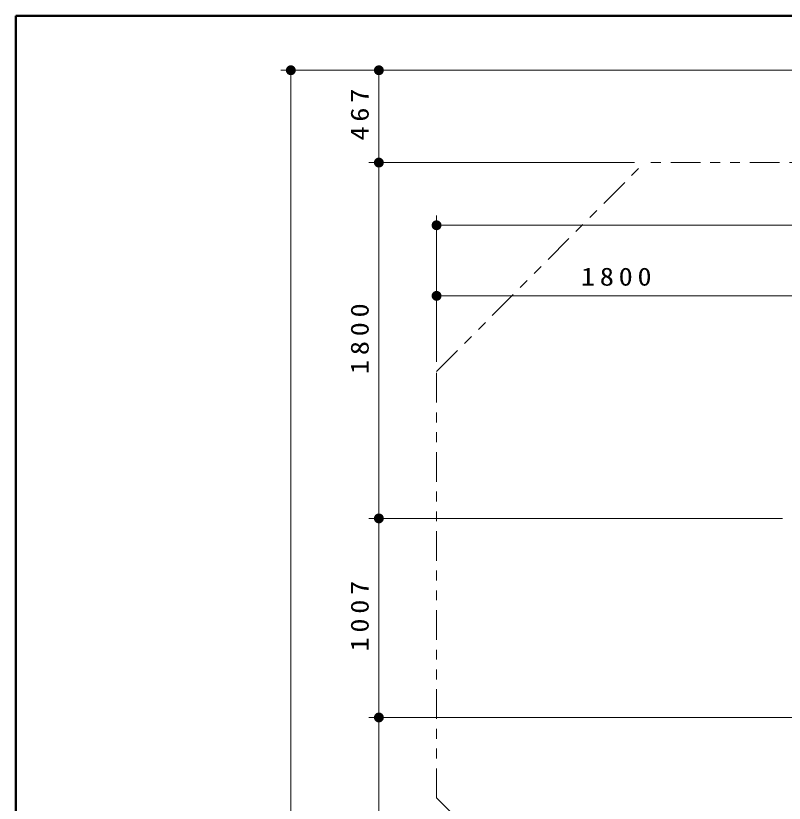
# Model space of a CAD drawing. Units: millimetres on the paper, scale 1:50. Extents: x -385 to 420, y 0 to 267.
# Drawn here: x -385 to -307.2, y 187.3 to 267 of the extents above; entities that cross this region are included whole.
import ezdxf

# ---------------------------------------------------------------- set-up
doc = ezdxf.new("R2010")
doc.units = ezdxf.units.MM
doc.linetypes.add('USER3', pattern=[8, 3, -1, 1, -1, 1, -1])
doc.layers.add('1_50', color=7, linetype='Continuous', lineweight=25)
doc.layers.add('LY_3', color=7, linetype='Continuous', lineweight=13)
doc.styles.add('ＭＳ ゴシック', font='')
doc.styles.get('ＭＳ ゴシック').set_extended_font_data('MS Gothic')

# ---------------------------------------------------------------- blocks, each defined once
blk = doc.blocks.new('filled_dot')
at = {"color": 0, "linetype": 'Continuous', "lineweight": -2, "const_width": 1.25}
blk.add_lwpolyline([(-0.625, 0, 1), (0.625, 0, 1)], format="xyb", close=True, dxfattribs=at)

msp = doc.modelspace()

# ---------------------------------------------------------------- linework, layer by layer
at = {"layer": '1_50', "lineweight": 13}
for p, q in [((-267.437, 261.486), (-358.164, 261.486)), ((-357.164, 104.906), (-357.164, 261.486)), ((-348.256, 252.146), (-348.256, 261.486)), ((-322.392, 252.146), (-349.256, 252.146)), ((-348.256, 216.146), (-348.256, 252.146)), ((-342.418, 231.995), (-342.418, 246.802)), ((-342.418, 245.802), (-202.076, 245.802)), ((-342.418, 238.661), (-306.418, 238.661)), ((-307.418, 216.146), (-349.256, 216.146)), ((-348.256, 196.006), (-348.256, 216.146)), ((-294.047, 196.006), (-349.256, 196.006)), ((-348.256, 160.006), (-348.256, 196.006))]:
    msp.add_line(p, q, dxfattribs=at)
at = {"layer": '1_50', "linetype": 'USER3', "lineweight": 13}
for p, q in [((-342.418, 230.995), (-321.392, 252.146)), ((-275.722, 252.146), (-321.392, 252.146)), ((-342.418, 187.861), (-342.418, 230.995)), ((-342.418, 187.861), (-314.564, 160.006))]:
    msp.add_line(p, q, dxfattribs=at)
at = {"layer": 'LY_3', "lineweight": 50}
for p, q in [((-385, 267), (-385, 0)), ((0, 267), (-385, 267))]:
    msp.add_line(p, q, dxfattribs=at)

# ---------------------------------------------------------------- block references
at = {"layer": '1_50', "lineweight": 13, "xscale": 0.4, "yscale": 0.4}
for p, rotation in [((-357.164, 261.486), 270), ((-348.256, 261.486), 270), ((-348.256, 252.146), 270), ((-348.256, 252.146), 90), ((-348.256, 216.146), 90), ((-348.256, 216.146), 270), ((-348.256, 196.006), 90), ((-348.256, 196.006), 270)]:
    msp.add_blockref('filled_dot', p, dxfattribs=dict(at, rotation=rotation))
for p in [(-342.418, 245.802), (-342.418, 238.661)]:
    msp.add_blockref('filled_dot', p, dxfattribs=at)

# ---------------------------------------------------------------- texts
at = {"layer": '1_50', "char_height": 1.833, "attachment_point": 8, "rotation": 90, "style": 'ＭＳ ゴシック'}
for s, insert in [('\\T1.33;\\W1.15;467', (-349.256, 257.233)), ('\\T1.33;\\W1.15;1800', (-349.256, 234.567)), ('\\T1.33;\\W1.15;1007', (-349.256, 206.497))]:
    msp.add_mtext(s, dxfattribs=dict(at, insert=insert))
at = {"layer": '1_50', "insert": (-323.997, 239.661), "char_height": 1.833, "attachment_point": 8, "style": 'ＭＳ ゴシック'}
msp.add_mtext('\\T1.33;\\W1.15;1800', dxfattribs=at)

doc.saveas('drawing.dxf')
